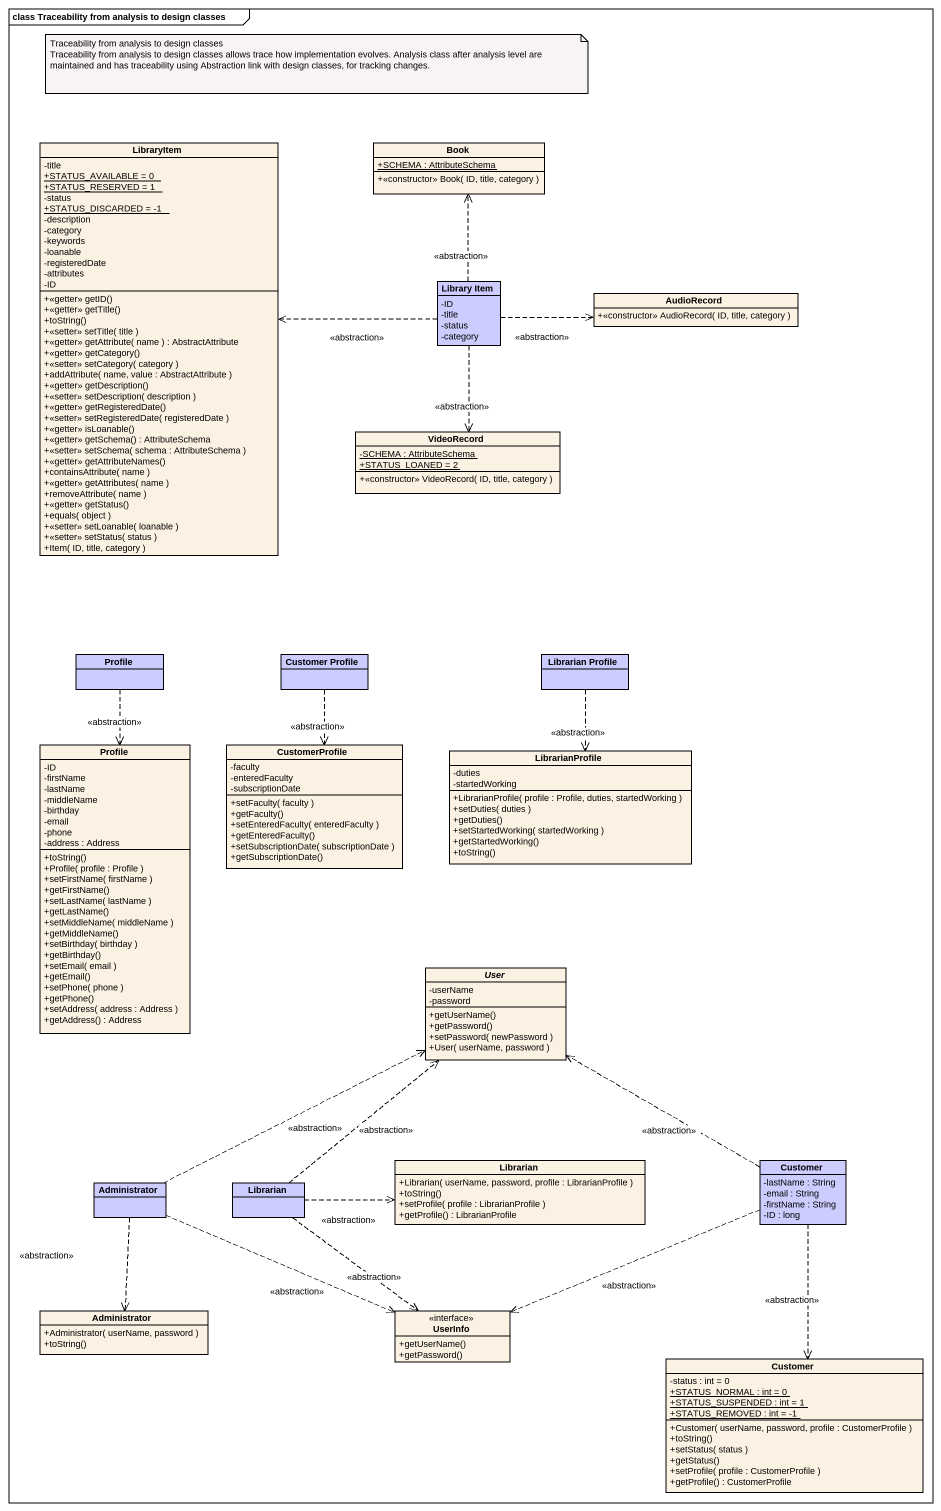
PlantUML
@startuml
mainframe class Traceability from analysis to design classes
hide circle
hide empty members
skinparam classAttributeIconSize 0
class LibraryItem {
  -title
  {static} +STATUS_AVAILABLE = 0
  {static} +STATUS_RESERVED = 1
  -status
  {static} +STATUS_DISCARDED = -1
  -description
  -category
  -keywords
  -loanable
  -registeredDate
  -attributes
  -ID
  +<<getter>> getID()
  +<<getter>> getTitle()
  +toString()
  +<<setter>> setTitle( title )
  +<<getter>> getAttribute( name ) : AbstractAttribute
  +<<getter>> getCategory()
  +<<setter>> setCategory( category )
  +addAttribute( name, value : AbstractAttribute )
  +<<getter>> getDescription()
  +<<setter>> setDescription( description )
  +<<getter>> getRegisteredDate()
  +<<setter>> setRegisteredDate( registeredDate )
  +<<getter>> isLoanable()
  +<<getter>> getSchema() : AttributeSchema
  +<<setter>> setSchema( schema : AttributeSchema )
  +<<getter>> getAttributeNames()
  +containsAttribute( name )
  +<<getter>> getAttributes( name )
  +removeAttribute( name )
  +<<getter>> getStatus()
  +equals( object )
  +<<setter>> setLoanable( loanable )
  +<<setter>> setStatus( status )
  +Item( ID, title, category )
}
class Book {
  {static} +SCHEMA : AttributeSchema
  +<<constructor>> Book( ID, title, category )
}
class "Library Item" as Library_Item #CCCCFF {
  -ID
  -title
  -status
  -category
}
class AudioRecord {
  +<<constructor>> AudioRecord( ID, title, category )
}
class VideoRecord {
  {static} -SCHEMA : AttributeSchema
  {static} +STATUS_LOANED = 2
  +<<constructor>> VideoRecord( ID, title, category )
}
class Profile #CCCCFF
class "Customer Profile" as Customer_Profile #CCCCFF
class "Librarian Profile" as Librarian_Profile #CCCCFF
class "Profile" as Profile_2 {
  -ID
  -firstName
  -lastName
  -middleName
  -birthday
  -email
  -phone
  -address : Address
  +toString()
  +Profile( profile : Profile )
  +setFirstName( firstName )
  +getFirstName()
  +setLastName( lastName )
  +getLastName()
  +setMiddleName( middleName )
  +getMiddleName()
  +setBirthday( birthday )
  +getBirthday()
  +setEmail( email )
  +getEmail()
  +setPhone( phone )
  +getPhone()
  +setAddress( address : Address )
  +getAddress() : Address
}
class CustomerProfile {
  -faculty
  -enteredFaculty
  -subscriptionDate
  +setFaculty( faculty )
  +getFaculty()
  +setEnteredFaculty( enteredFaculty )
  +getEnteredFaculty()
  +setSubscriptionDate( subscriptionDate )
  +getSubscriptionDate()
}
class LibrarianProfile {
  -duties
  -startedWorking
  +LibrarianProfile( profile : Profile, duties, startedWorking )
  +setDuties( duties )
  +getDuties()
  +setStartedWorking( startedWorking )
  +getStartedWorking()
  +toString()
}
abstract class User {
  -userName
  -password
  +getUserName()
  +getPassword()
  +setPassword( newPassword )
  +User( userName, password )
}
class Administrator #CCCCFF
class Librarian #CCCCFF
class "Librarian" as Librarian_2 {
  +Librarian( userName, password, profile : LibrarianProfile )
  +toString()
  +setProfile( profile : LibrarianProfile )
  +getProfile() : LibrarianProfile
}
class Customer #CCCCFF {
  -lastName : String
  -email : String
  -firstName : String
  -ID : long
}
class "Administrator" as Administrator_2 {
  +Administrator( userName, password )
  +toString()
}
interface UserInfo {
  +getUserName()
  +getPassword()
}
class "Customer" as Customer_2 {
  -status : int = 0
  {static} +STATUS_NORMAL : int = 0
  {static} +STATUS_SUSPENDED : int = 1
  {static} +STATUS_REMOVED : int = -1
  +Customer( userName, password, profile : CustomerProfile )
  +toString()
  +setStatus( status )
  +getStatus()
  +setProfile( profile : CustomerProfile )
  +getProfile() : CustomerProfile
}
Library_Item .left.> LibraryItem : <<abstraction>>
Library_Item .up.> Book : <<abstraction>>
Library_Item .right.> AudioRecord : <<abstraction>>
Library_Item ..> VideoRecord : <<abstraction>>
Profile ..> Profile_2 : <<abstraction>>
Customer_Profile ..> CustomerProfile : <<abstraction>>
Librarian_Profile ..> LibrarianProfile : <<abstraction>>
Administrator .right.> User : <<abstraction>>
Administrator ..> Administrator_2 : <<abstraction>>
Administrator .right.> UserInfo : <<abstraction>>
Librarian .up.> User : <<abstraction>>
Librarian .right.> Librarian_2 : <<abstraction>>
Librarian ..> UserInfo : <<abstraction>>
Customer .left.> User : <<abstraction>>
Customer .left.> UserInfo : <<abstraction>>
Customer ..> Customer_2 : <<abstraction>>
note as N1
  Traceability from analysis to design classes
  Traceability from analysis to design classes allows trace how implementation evolves. Analysis class after analysis level are maintained and has traceability using Abstraction link with design classes, for tracking changes.
end note
@enduml
